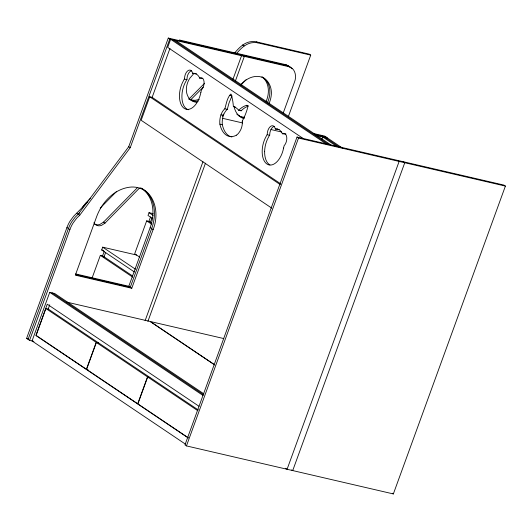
<?xml version="1.0" encoding="UTF-8"?>
<svg xmlns="http://www.w3.org/2000/svg" width="532" height="532" viewBox="0 0 532 532"><rect width="100%" height="100%" fill="white"/><g stroke="black" fill="none" stroke-linecap="round" stroke-linejoin="round"><path stroke-width="0.8" d="M264.623 151.327L264.763 149.186A18.407 10.394 -76.9 0 1 268.633 136.917L269.697 134.782A6.916 3.91 -76.9 0 1 274.339 126.33M200.863 92.402L201.462 89.961A6.916 3.91 -76.9 0 0 204.022 81.556A6.916 3.91 -76.9 0 0 199.979 77.905L199.62 78.131L199.281 77.22A18.487 10.441 -76.9 0 0 193.316 73.21L192.584 73.396L192.498 72.864A6.916 3.91 -76.9 0 0 187.909 70.716A6.916 3.91 -76.9 0 0 184.538 78.583L183.48 80.711A18.414 10.401 -76.9 0 0 179.663 99.205L179.989 101.093A18.447 10.421 -76.9 0 0 190.403 108.841A18.447 10.421 -76.9 0 0 200.877 92.402M283.576 148.042L284.174 145.602A6.909 3.904 -76.9 0 0 285.425 143.853L285.691 143.334A6.923 3.91 -76.9 0 0 286.462 135.906A6.923 3.91 -76.9 0 0 282.692 133.545M236.547 135.128A27.252 15.395 -76.9 0 1 219.896 124.169A13.253 7.488 -76.9 0 1 219.902 119.707L220.015 118.809A13.34 7.534 -76.9 0 1 220.94 114.892A11.558 6.53 -76.9 0 1 224.85 108.781C226.319 103.913 227.104 97.722 230.755 94.084A1.357 0.765 -76.9 0 1 231.161 94.337L231.327 94.749A47.401 26.773 -76.9 0 1 233.382 106.566A27.77 15.687 -76.9 0 1 238.675 110.25L241.116 110.816A29.925 16.904 -76.9 0 1 248.225 106.161M231.886 136.997A27.252 15.395 -76.9 0 1 222.336 124.734A13.214 7.461 -76.9 0 1 222.276 120.95L222.449 119.374A13.34 7.534 -76.9 0 1 223.374 115.457A11.558 6.53 -76.9 0 1 227.29 109.346L229.013 102.995L231.992 95.84L229.551 95.275M140.8 187.956C156.202 195.217 158.948 215.161 153.13 229.605L131.776 288.271L128.804 286.269L150.157 227.603C154.885 215.014 154.32 198.256 142.928 189.365M33.888 341.378L29.573 340.38L26.6 338.379L66.932 227.576A29.247 23.594 -56.1 0 1 70.191 220.893L73.715 216.185L87.78 201.947M28.083 339.376L68.415 228.574A29.247 23.594 -56.1 0 1 71.674 221.891L75.198 217.189L79.414 213.013M29.573 340.38L69.898 229.571A29.247 23.594 -56.1 0 1 73.157 222.895L76.688 218.187L79.74 215.201L130.22 147.703L169.761 39.062L168.278 38.065L128.737 146.706L78.257 214.197M203.876 393.86L54.663 293.491L49.729 292.341L32.04 340.952L185.375 444.1M98.6 342.921L48.292 309.085L45.905 308.527L36.116 335.426L86.417 369.261L88.013 369.634M48.066 309.345L49.729 304.77M280.73 183.846L152.145 97.356L149.705 96.784L141.153 120.279L271.799 208.165M152.072 97.549L169.961 48.412M134.45 272.018L101.679 249.974L102.696 247.167L136.651 255.047M91.983 278.329L100.342 255.36L102.776 255.925L132.428 275.869M102.523 256.032L104.212 251.397M103.773 257.588L105.682 252.354M86.417 369.261L96.206 342.369L45.905 308.527M153.063 213.611L149.02 212.674L148.002 215.48L152.777 218.692M151.859 223.287L149.1 221.432L146.666 220.866L134.682 253.791L139.51 257.036M148.847 221.538L150.536 216.903M150.303 222.522L151.999 217.861M145.096 320.71L202.958 161.715M232.743 79.886L241.541 55.727L240.052 54.723M147.909 321.361L205.492 163.151M222.509 116.388L223.36 114.047M235.277 81.316L244.354 56.379L242.871 55.381M147.51 376.875L137.721 403.775L86.59 369.374L96.378 342.482L147.51 376.875L149.904 377.434L98.772 343.034L96.206 342.369M198.31 409.992L150.077 377.547L147.683 376.995L137.894 403.888L188.195 437.73M283.31 112.804L294.495 82.074C296.816 76.621 295.406 68.256 288.836 66.7L169.761 39.062M288.311 116.701L310.721 55.129L309.232 54.131L256.497 41.888A19.79 15.967 -56.1 0 0 252.015 41.569C244.467 41.922 239.041 47.82 234.459 53.173M297.016 137.063L184.97 444.912L186.453 445.909L393.354 493.935L505.4 186.087L503.917 185.089L297.016 137.063L298.499 138.067L505.4 186.087M186.453 445.909L298.499 138.067M321.873 139.211L322.705 136.943L337.142 146.652M191.626 70.689A6.916 3.91 -76.9 0 0 186.978 79.148L185.921 81.276A18.414 10.401 -76.9 0 0 182.104 99.77L182.429 101.659A18.447 10.421 -76.9 0 0 188.388 109.752M279.174 129.469A18.487 10.441 -76.9 0 0 278.469 129.416L275.297 129.037L275.21 128.505A6.916 3.91 -76.9 0 0 270.622 126.357A6.916 3.91 -76.9 0 0 267.25 134.224L266.193 136.352A18.407 10.394 -76.9 0 0 262.329 148.621L262.19 150.756A18.447 10.421 -76.9 0 0 271.16 165.013A18.447 10.421 -76.9 0 0 283.583 148.042M100.222 208.092L116.541 191.507M94.463 223.952A8.459 6.823 -56.1 0 0 99.956 224.411L103.547 222.097L137.342 187.743M93.965 222.682L94.596 223.753A8.459 6.823 -56.1 0 0 101.439 225.415L105.03 223.094L139.417 188.148M240.81 85.093L246.057 79.76M90.646 198.243L85.798 202.998L83.065 206.456A28.648 23.109 -56.1 0 0 82.241 207.693M188.86 99.171L204.64 83.251M190.928 99.584L203.204 87.195M236.527 53.579C240.876 48.339 246.276 42.932 253.498 42.567A19.79 15.967 -56.1 0 1 257.98 42.886L310.721 55.129M241.255 84.156C245.272 79.773 250.845 76.462 256.916 76.382A20.03 16.16 -56.1 0 1 263.34 77.885M193.675 73.749L189.924 78.098A18.627 15.022 -56.1 0 0 186.679 86.071C185.595 91.418 187.018 97.861 191.966 100.834A15.428 12.449 -56.1 0 0 196.793 102.27M275.297 129.037L276.028 128.85A18.487 10.441 -76.9 0 1 281.993 132.86L282.332 133.765L282.692 133.539M199.221 99.398L195.596 100.242A15.428 12.449 -56.1 0 1 188.993 98.839M192.584 73.396L195.756 73.775A18.487 10.441 -76.9 0 1 196.461 73.828M198.29 101.047L197.079 101.24A15.428 12.449 -56.1 0 1 190.476 99.836L189.113 98.866M290.013 67.152L288.284 65.702L285.864 64.704L179.477 40.013L180.966 41.011M168.278 38.065L287.353 65.702L289.774 66.7L291.988 68.748M199.62 78.131L202.419 78.463A6.916 3.91 -76.9 0 1 202.785 78.344M184.591 79.142L187.031 79.707M238.675 110.257A29.925 16.904 -76.9 0 1 246.442 105.396L248.271 105.821M233.388 106.566L235.217 106.992M224.85 108.781L227.29 109.346M313.295 133.446L324.606 136.072L342.708 148.248M314.778 134.45L326.096 137.076M315.456 135.261L327.579 138.074M220.94 114.892L223.374 115.457M222.343 118.257L242.585 122.952M270.921 129.535L281.448 131.976M282.332 133.765L285.132 134.104A6.923 3.91 -76.9 0 1 285.864 133.904M267.303 134.776L269.744 135.347M219.902 124.162L222.343 124.727M101.679 249.974L103.787 250.459M75.604 273.92L128.804 286.269M75.478 274.545L130.287 287.273L151.64 228.6C156.375 216.012 155.803 199.254 144.418 190.37M131.776 288.271L75.344 275.17L96.698 216.504C102.104 201.828 114.925 188.275 131.211 187.038A32.266 26.028 -56.1 0 1 143.773 189.951M66.912 302.156L150.064 321.454L214.842 365.025M223.806 338.571L150.343 321.521L214.429 364.633M26.6 338.379L28.216 338.758M261.857 76.887C269.245 80.192 272.477 88.837 271.087 96.472A24.219 19.538 -56.1 0 1 268.913 103.8M256.497 41.888L257.98 42.886M285.864 64.704L288.836 66.7M242.645 44.914L244.128 45.918M403.283 161.728L404.766 162.732L292.72 470.574L291.729 469.909M397.65 160.425L399.133 161.422L287.087 469.271L285.604 468.273M235.756 53.074L237.239 54.071M232.936 52.422L234.426 53.419M325.138 137.509L339.582 147.218M175.52 40.399L330.917 144.937M173.08 39.834L328.477 144.365M326.043 143.8L170.639 39.268L167.693 47.368L303.154 138.486M149.705 96.784L280.351 184.671M128.737 146.706L130.22 147.703M149.02 212.674L153.116 215.427M146.666 220.866L151.494 224.112M150.157 227.603L153.13 229.605M103.547 222.097L105.03 223.094M76.774 213.199L79.74 215.201M102.696 247.167L135.474 269.212M66.932 227.576L69.898 229.571M100.342 255.36L132.754 277.165M392.363 493.27L393.354 493.935M52.196 292.919L203.47 394.678M49.729 292.341L203.064 395.489M199.001 406.268L47.262 304.198L35.883 335.473L188.308 438.002M147.683 376.995L197.299 410.365M263.699 78.038C268.979 82.014 270.575 89.203 269.598 95.474A24.219 19.538 -56.1 0 1 267.423 102.802M262.216 77.034C267.496 81.017 269.086 88.206 268.115 94.477A24.219 19.538 -56.1 0 1 265.94 101.798M239.959 116.608C236.866 114.274 234.945 110.703 234.18 106.952M236.826 114.167L241.801 117.752A20.03 16.16 -56.1 0 0 243.816 118.583M277.651 129.07L277.737 129.602M194.938 73.429L195.025 73.961M244.481 118.091A20.03 16.16 -56.1 0 1 240.318 116.754M240.737 110.363A27.77 15.687 -76.9 0 1 241.116 110.816M269.937 164.907A18.447 10.421 -76.9 0 1 264.643 151.321M236.547 135.115A12.994 7.342 -76.9 0 0 238.782 132.9L239.586 131.75A13.12 7.415 -76.9 0 0 241.295 128.385A9.802 5.539 -76.9 0 0 242.266 121.097M242.266 121.097A37.526 21.194 -76.9 0 0 247.626 107.79A2.101 1.19 -76.9 0 0 247.56 105.821A2.101 1.19 -76.9 0 0 246.442 105.389M140.588 188.069A32.266 26.028 -56.1 0 1 142.283 188.953M244.494 117.24A20.03 16.16 -56.1 0 1 238.828 115.757"/></g></svg>
